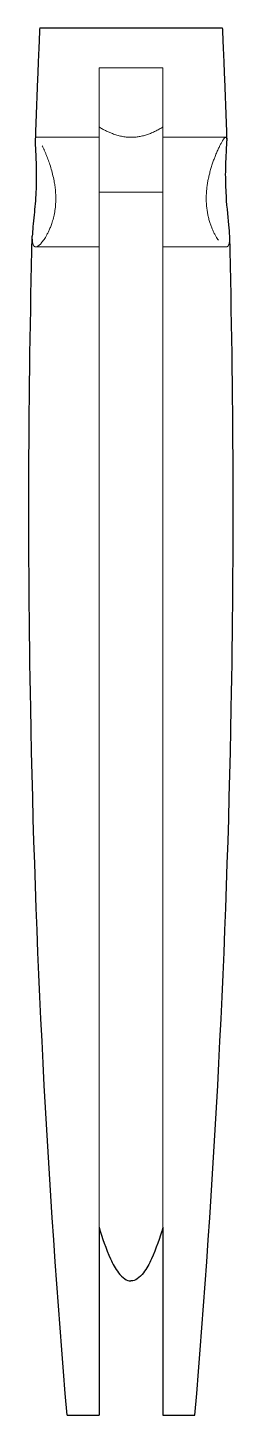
# Model space of a CAD drawing. Header units: millimetres. Extents: x -11 to 11, y -134 to 18.
import ezdxf

# ---------------------------------------------------------------- set-up
doc = ezdxf.new("R2010")
doc.units = ezdxf.units.MM
doc.linetypes.add('ACAD_ISO02W100', pattern=[15, 12, -3])
doc.layers.add('HIDDEN', color=7, linetype='ACAD_ISO02W100', lineweight=13)
doc.layers.add('VISIBLE', color=7, linetype='Continuous', lineweight=25)

msp = doc.modelspace()

# ---------------------------------------------------------------- linework, layer by layer
at = {"layer": 'HIDDEN'}
for p, q in [((-3.5, 13.6), (3.5, 13.6)), ((-3.5, 6), (-10.37, 6)), ((10.37, 6), (3.5, 6)), ((-3.5, -113.4), (-3.5, 0)), ((3.5, 0), (-3.5, 0)), ((3.5, -113.4), (3.5, 0)), ((-3.5, -6), (-10.44, -6)), ((10.44, -6), (3.5, -6))]:
    msp.add_line(p, q, dxfattribs=at)
for points, degree, knots in [([(10, 18), (10, 18), (9.74, 18), (9.24, 18), (8.74, 18), (8, 18), (7.07, 18), (5.22, 18), (2.62, 18), (0, 18), (-2.62, 18), (-5.22, 18), (-7.07, 18), (-8, 18), (-8.74, 18), (-9.24, 18), (-9.74, 18), (-10, 18), (-10, 18)], 3, [0, 0, 0, 0, 0.125, 0.125, 0.125, 0.25, 0.25, 0.25, 0.5, 0.5, 0.5, 0.75, 0.75, 0.75, 0.875, 0.875, 0.875, 1, 1, 1, 1]), ([(-3.5, 7.13), (-3.5, -12.42), (-3.5, -32.19), (-3.5, -52.02), (-3.5, -72.49), (-3.5, -93.01), (-3.5, -113.4)], 3, [0, 0, 0, 0, 0.492031, 0.492031, 0.492031, 1, 1, 1, 1]), ([(-3.5, 7.13), (-3.03, 6.84), (-2.54, 6.59), (-2.03, 6.4), (-1.38, 6.15), (-0.69, 6), (-0.01, 6), (0.6, 6), (1.21, 6.11), (1.8, 6.31), (2.39, 6.51), (2.96, 6.8), (3.5, 7.13)], 3, [0, 0, 0, 0, 0.217222, 0.217222, 0.217222, 0.498823, 0.498823, 0.498823, 0.749411, 0.749411, 0.749411, 1, 1, 1, 1]), ([(3.5, 7.13), (3.5, -12.42), (3.5, -32.19), (3.5, -52.02), (3.5, -72.49), (3.5, -93.01), (3.5, -113.4)], 3, [0, 0, 0, 0, 0.492031, 0.492031, 0.492031, 1, 1, 1, 1]), ([(-10.44, -6), (-10.18, -6), (-9.78, -5.62), (-9.38, -4.97), (-9.15, -4.6), (-8.92, -4.13), (-8.72, -3.57), (-8.46, -2.84), (-8.26, -1.92), (-8.24, -0.94), (-8.22, -0.21), (-8.29, 0.54), (-8.43, 1.23), (-8.62, 2.25), (-8.92, 3.16), (-9.22, 3.91), (-9.39, 4.34), (-9.55, 4.71), (-9.7, 5.02), (-10.01, 5.64), (-10.25, 6), (-10.37, 6)], 3, [0, 0, 0, 0, 0.194004, 0.194004, 0.194004, 0.306066, 0.306066, 0.306066, 0.45553, 0.45553, 0.45553, 0.566164, 0.566164, 0.566164, 0.727614, 0.727614, 0.727614, 0.818815, 0.818815, 0.818815, 1, 1, 1, 1]), ([(10.37, 6), (10.28, 6), (10.13, 5.81), (9.94, 5.48), (9.73, 5.11), (9.47, 4.56), (9.21, 3.9), (9, 3.37), (8.79, 2.76), (8.62, 2.08), (8.46, 1.49), (8.34, 0.84), (8.28, 0.17), (8.22, -0.49), (8.23, -1.18), (8.31, -1.81), (8.39, -2.48), (8.55, -3.1), (8.74, -3.63), (8.93, -4.16), (9.15, -4.6), (9.38, -4.97), (9.78, -5.62), (10.18, -6), (10.44, -6)], 3, [0, 0, 0, 0, 0.130429, 0.130429, 0.130429, 0.273563, 0.273563, 0.273563, 0.38802, 0.38802, 0.38802, 0.488856, 0.488856, 0.488856, 0.589693, 0.589693, 0.589693, 0.697569, 0.697569, 0.697569, 0.805444, 0.805444, 0.805444, 1, 1, 1, 1]), ([(-10.81, -4.82), (-10.82, -5.32), (-10.76, -5.62), (-10.67, -6), (-10.44, -6)], 2, [0, 0, 0, 0.431655, 0.431655, 1, 1, 1]), ([(10.44, -6), (10.68, -6), (10.76, -5.59), (10.82, -5.3), (10.81, -4.82)], 2, [0, 0, 0, 0.586178, 0.586178, 1, 1, 1]), ([(-3.5, -134), (-4.56, -134), (-5.45, -134), (-6.06, -134), (-6.67, -134), (-7, -134), (-7, -134)], 3, [0, 0, 0, 0, 0.5, 0.5, 0.5, 1, 1, 1, 1]), ([(7, -134), (7, -134), (6.67, -134), (6.06, -134), (5.45, -134), (4.56, -134), (3.5, -134)], 3, [0, 0, 0, 0, 0.5, 0.5, 0.5, 1, 1, 1, 1])]:
    msp.add_open_spline(points, degree=degree, knots=knots, dxfattribs=at)
for points, degree in [([(-3.5, 0), (-3.5, 1.52), (-3.5, 3.03), (-3.5, 4.49), (-3.5, 5.9), (-3.5, 7.24), (-3.5, 8.48), (-3.5, 9.62), (-3.5, 10.63), (-3.5, 11.52), (-3.5, 12.25), (-3.5, 12.84), (-3.5, 13.26), (-3.5, 13.51), (-3.5, 13.6)], 1), ([(-3.5, 13.6), (-3.5, 13.56), (-3.5, 13.46), (-3.5, 13.28), (-3.5, 13.03), (-3.5, 12.71), (-3.5, 12.32), (-3.5, 11.87), (-3.5, 11.36), (-3.5, 10.79), (-3.5, 10.15), (-3.5, 9.47), (-3.5, 8.74), (-3.5, 7.95), (-3.5, 7.13)], 1), ([(3.5, 0), (3.5, 1.52), (3.5, 3.03), (3.5, 4.49), (3.5, 5.9), (3.5, 7.24), (3.5, 8.48), (3.5, 9.62), (3.5, 10.63), (3.5, 11.52), (3.5, 12.25), (3.5, 12.84), (3.5, 13.26), (3.5, 13.51), (3.5, 13.6)], 1), ([(3.5, 13.6), (3.5, 13.56), (3.5, 13.46), (3.5, 13.28), (3.5, 13.03), (3.5, 12.71), (3.5, 12.32), (3.5, 11.87), (3.5, 11.36), (3.5, 10.79), (3.5, 10.15), (3.5, 9.47), (3.5, 8.74), (3.5, 7.95), (3.5, 7.13)], 1), ([(-10.37, 6), (-10.48, 6), (-10.49, 5.62)], 2), ([(-3.5, 0), (-3.5, 0.67), (-3.5, 1.34), (-3.5, 1.98), (-3.5, 2.6), (-3.5, 3.19), (-3.5, 3.74), (-3.5, 4.24), (-3.5, 4.69), (-3.5, 5.08), (-3.5, 5.41), (-3.5, 5.66), (-3.5, 5.85), (-3.5, 5.96), (-3.5, 6)], 1), ([(-3.5, 6), (-3.5, 5.85), (-3.5, 5.41), (-3.5, 4.69), (-3.5, 3.74), (-3.5, 2.6), (-3.5, 1.34), (-3.5, 0), (-3.5, -1.34), (-3.5, -2.6), (-3.5, -3.74), (-3.5, -4.69), (-3.5, -5.41), (-3.5, -5.85), (-3.5, -6)], 1), ([(3.5, 0), (3.5, 0.67), (3.5, 1.34), (3.5, 1.98), (3.5, 2.6), (3.5, 3.19), (3.5, 3.74), (3.5, 4.24), (3.5, 4.69), (3.5, 5.08), (3.5, 5.41), (3.5, 5.66), (3.5, 5.85), (3.5, 5.96), (3.5, 6)], 1), ([(3.5, 6), (3.5, 5.85), (3.5, 5.41), (3.5, 4.69), (3.5, 3.74), (3.5, 2.6), (3.5, 1.34), (3.5, 0), (3.5, -1.34), (3.5, -2.6), (3.5, -3.74), (3.5, -4.69), (3.5, -5.41), (3.5, -5.85), (3.5, -6)], 1), ([(10.49, 5.62), (10.48, 6), (10.37, 6)], 2), ([(-3.5, -6), (-3.5, -5.96), (-3.5, -5.85), (-3.5, -5.66), (-3.5, -5.41), (-3.5, -5.08), (-3.5, -4.69), (-3.5, -4.24), (-3.5, -3.74), (-3.5, -3.19), (-3.5, -2.6), (-3.5, -1.98), (-3.5, -1.34), (-3.5, -0.67), (-3.5, 0)], 1), ([(3.5, -6), (3.5, -5.96), (3.5, -5.85), (3.5, -5.66), (3.5, -5.41), (3.5, -5.08), (3.5, -4.69), (3.5, -4.24), (3.5, -3.74), (3.5, -3.19), (3.5, -2.6), (3.5, -1.98), (3.5, -1.34), (3.5, -0.67), (3.5, 0)], 1)]:
    msp.add_open_spline(points, degree=degree, dxfattribs=at)
at = {"layer": 'VISIBLE'}
for points, degree in [([(-10, 18), (-10.28, 11.83), (-10.49, 5.62)], 2), ([(10, 18), (10.28, 11.83), (10.49, 5.62)], 2), ([(-3.5, -113.4), (-3.5, -120.31), (-3.5, -127.19), (-3.5, -134)], 3), ([(-3.5, -113.4), (-3.5, -123.72), (-3.5, -134)], 2), ([(3.5, -113.4), (3.5, -123.72), (3.5, -134)], 2), ([(3.5, -113.4), (3.5, -120.31), (3.5, -127.19), (3.5, -134)], 3)]:
    msp.add_open_spline(points, degree=degree, dxfattribs=at)
for points, knots in [([(-10, 18), (-10, 18), (-9.74, 18), (-9.24, 18), (-8.74, 18), (-8, 18), (-7.07, 18), (-5.22, 18), (-2.62, 18), (0, 18)], [0, 0, 0, 0, 0.25, 0.25, 0.25, 0.5, 0.5, 0.5, 1, 1, 1, 1]), ([(0, 18), (2.62, 18), (5.22, 18), (7.07, 18), (8, 18), (8.74, 18), (9.24, 18), (9.74, 18), (10, 18), (10, 18)], [0, 0, 0, 0, 0.125, 0.125, 0.125, 0.1875, 0.1875, 0.1875, 0.25, 0.25, 0.25, 0.25]), ([(-10.49, 5.62), (-10.51, 5.1), (-10.41, 4.04), (-10.38, 2.69), (-10.36, 1.86), (-10.37, 0.93), (-10.42, 0)], [0, 0, 0, 0, 0.616536, 0.616536, 0.616536, 1, 1, 1, 1]), ([(10.42, 0), (10.4, 0.34), (10.39, 0.67), (10.38, 1), (10.36, 1.83), (10.37, 2.64), (10.4, 3.34), (10.42, 4.04), (10.47, 4.64), (10.48, 5.09), (10.49, 5.3), (10.5, 5.48), (10.49, 5.62)], [0, 0, 0, 0, 1, 1, 1, 3.514485, 3.514485, 3.514485, 6.02897, 6.02897, 6.02897, 7.237237, 7.237237, 7.237237, 7.237237]), ([(-10.42, 0), (-10.46, -0.86), (-10.54, -1.71), (-10.61, -2.49), (-10.7, -3.4), (-10.79, -4.22), (-10.81, -4.82)], [0, 0, 0, 0, 0.13881, 0.13881, 0.13881, 0.3028355, 0.3028355, 0.3028355, 0.3028355]), ([(10.81, -4.82), (10.8, -4.47), (10.76, -4.05), (10.72, -3.58), (10.62, -2.55), (10.48, -1.28), (10.42, 0)], [0, 0, 0, 0, 0.314436, 0.314436, 0.314436, 1, 1, 1, 1]), ([(-7, -134), (-9.16, -108.51), (-10.51, -82.51), (-10.99, -56.5), (-11.31, -39.23), (-11.24, -21.95), (-10.81, -4.82)], [0, 0, 0, 0, 0.600894, 0.600894, 0.600894, 1, 1, 1, 1]), ([(7, -134), (9.16, -108.51), (10.51, -82.51), (10.99, -56.5), (11.31, -39.23), (11.24, -21.95), (10.81, -4.82)], [0, 0, 0, 0, 0.600894, 0.600894, 0.600894, 1, 1, 1, 1]), ([(-3.5, -113.4), (-3.15, -114.59), (-2.76, -115.76), (-2.24, -116.88), (-1.99, -117.41), (-1.72, -117.94), (-1.36, -118.41), (-1.16, -118.66), (-0.95, -118.89), (-0.68, -119.07), (-0.48, -119.2), (-0.25, -119.29), (0, -119.29)], [0, 0, 0, 0, 0.51717, 0.51717, 0.51717, 0.76571, 0.76571, 0.76571, 0.897772, 0.897772, 0.897772, 1, 1, 1, 1]), ([(3.5, -113.4), (3.15, -114.59), (2.76, -115.76), (2.24, -116.88), (1.99, -117.41), (1.72, -117.94), (1.36, -118.41), (1.16, -118.66), (0.95, -118.89), (0.68, -119.07), (0.48, -119.2), (0.25, -119.29), (0, -119.29)], [0, 0, 0, 0, 0.51717, 0.51717, 0.51717, 0.76571, 0.76571, 0.76571, 0.897772, 0.897772, 0.897772, 1, 1, 1, 1]), ([(-7, -134), (-7, -134), (-6.67, -134), (-6.06, -134), (-5.45, -134), (-4.56, -134), (-3.5, -134)], [0, 0, 0, 0, 0.5, 0.5, 0.5, 1, 1, 1, 1]), ([(3.5, -134), (4.56, -134), (5.45, -134), (6.06, -134), (6.67, -134), (7, -134), (7, -134)], [0, 0, 0, 0, 0.5, 0.5, 0.5, 1, 1, 1, 1])]:
    msp.add_open_spline(points, degree=3, knots=knots, dxfattribs=at)

doc.saveas('drawing.dxf')
